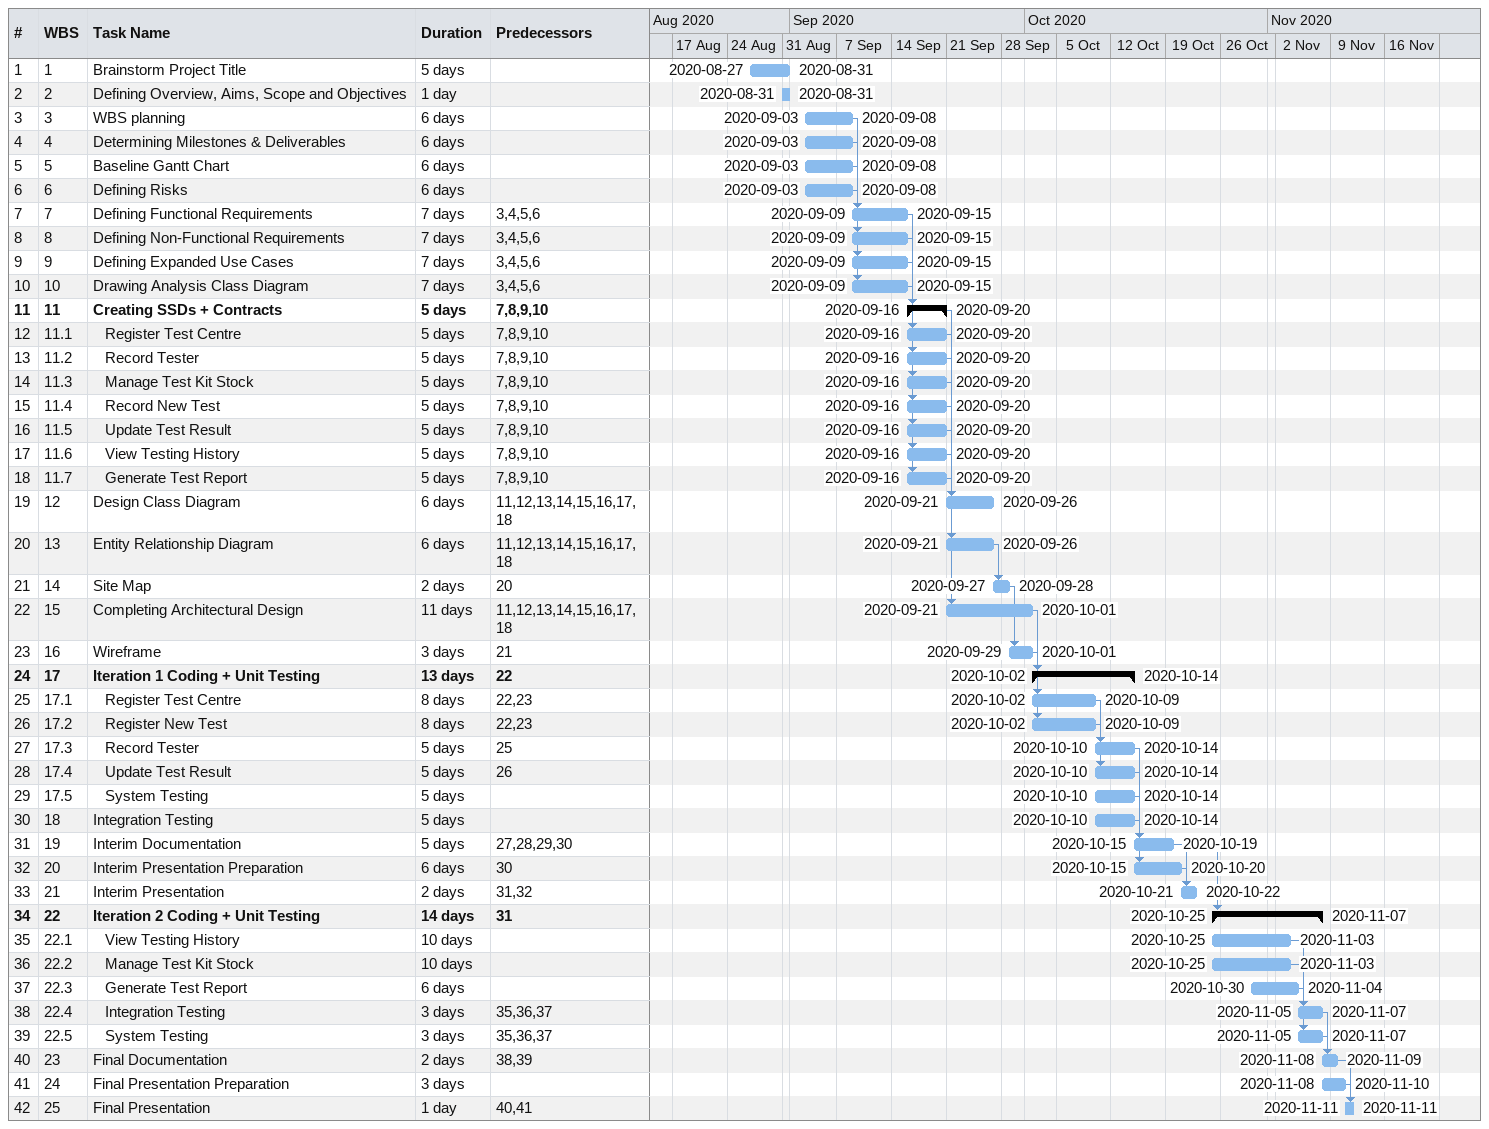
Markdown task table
| ID | WBS | Task | Duration | Start | Finish | Predecessors |
|---|---|---|---|---|---|---|
| 1 | 1 | Brainstorm Project Title | 5d | 2020-08-27 | 2020-08-31 |  |
| 2 | 2 | Defining Overview, Aims, Scope and Objectives | 1d | 2020-08-31 | 2020-08-31 |  |
| 3 | 3 | WBS planning | 6d | 2020-09-03 | 2020-09-08 |  |
| 4 | 4 | Determining Milestones & Deliverables | 6d | 2020-09-03 | 2020-09-08 |  |
| 5 | 5 | Baseline Gantt Chart | 6d | 2020-09-03 | 2020-09-08 |  |
| 6 | 6 | Defining Risks | 6d | 2020-09-03 | 2020-09-08 |  |
| 7 | 7 | Defining Functional Requirements | 7d | 2020-09-09 | 2020-09-15 | 3, 4, 5, 6 |
| 8 | 8 | Defining Non-Functional Requirements | 7d | 2020-09-09 | 2020-09-15 | 3, 4, 5, 6 |
| 9 | 9 | Defining Expanded Use Cases | 7d | 2020-09-09 | 2020-09-15 | 3, 4, 5, 6 |
| 10 | 10 | Drawing Analysis Class Diagram | 7d | 2020-09-09 | 2020-09-15 | 3, 4, 5, 6 |
| 11 | 11 | **Creating SSDs + Contracts** | 5d | 2020-09-16 | 2020-09-20 | 7, 8, 9, 10 |
| 12 | 11.1 | Register Test Centre | 5d | 2020-09-16 | 2020-09-20 | 7, 8, 9, 10 |
| 13 | 11.2 | Record Tester | 5d | 2020-09-16 | 2020-09-20 | 7, 8, 9, 10 |
| 14 | 11.3 | Manage Test Kit Stock | 5d | 2020-09-16 | 2020-09-20 | 7, 8, 9, 10 |
| 15 | 11.4 | Record New Test | 5d | 2020-09-16 | 2020-09-20 | 7, 8, 9, 10 |
| 16 | 11.5 | Update Test Result | 5d | 2020-09-16 | 2020-09-20 | 7, 8, 9, 10 |
| 17 | 11.6 | View Testing History | 5d | 2020-09-16 | 2020-09-20 | 7, 8, 9, 10 |
| 18 | 11.7 | Generate Test Report | 5d | 2020-09-16 | 2020-09-20 | 7, 8, 9, 10 |
| 19 | 12 | Design Class Diagram | 6d | 2020-09-21 | 2020-09-26 | 11, 12, 13, 14, 15, 16, 17, 18 |
| 20 | 13 | Entity Relationship Diagram | 6d | 2020-09-21 | 2020-09-26 | 11, 12, 13, 14, 15, 16, 17, 18 |
| 21 | 14 | Site Map | 2d | 2020-09-27 | 2020-09-28 | 20 |
| 22 | 15 | Completing Architectural Design | 11d | 2020-09-21 | 2020-10-01 | 11, 12, 13, 14, 15, 16, 17, 18 |
| 23 | 16 | Wireframe | 3d | 2020-09-29 | 2020-10-01 | 21 |
| 24 | 17 | **Iteration 1 Coding + Unit Testing** | 13d | 2020-10-02 | 2020-10-14 | 22 |
| 25 | 17.1 | Register Test Centre | 8d | 2020-10-02 | 2020-10-09 | 22, 23 |
| 26 | 17.2 | Register New Test | 8d | 2020-10-02 | 2020-10-09 | 22, 23 |
| 27 | 17.3 | Record Tester | 5d | 2020-10-10 | 2020-10-14 | 25 |
| 28 | 17.4 | Update Test Result | 5d | 2020-10-10 | 2020-10-14 | 26 |
| 29 | 17.5 | System Testing | 5d | 2020-10-10 | 2020-10-14 |  |
| 30 | 18 | Integration Testing | 5d | 2020-10-10 | 2020-10-14 |  |
| 31 | 19 | Interim Documentation | 5d | 2020-10-15 | 2020-10-19 | 27, 28, 29, 30 |
| 32 | 20 | Interim Presentation Preparation | 6d | 2020-10-15 | 2020-10-20 | 30 |
| 33 | 21 | Interim Presentation | 2d | 2020-10-21 | 2020-10-22 | 31, 32 |
| 34 | 22 | **Iteration 2 Coding + Unit Testing** | 14d | 2020-10-25 | 2020-11-07 | 31 |
| 35 | 22.1 | View Testing History | 10d | 2020-10-25 | 2020-11-03 |  |
| 36 | 22.2 | Manage Test Kit Stock | 10d | 2020-10-25 | 2020-11-03 |  |
| 37 | 22.3 | Generate Test Report | 6d | 2020-10-30 | 2020-11-04 |  |
| 38 | 22.4 | Integration Testing | 3d | 2020-11-05 | 2020-11-07 | 35, 36, 37 |
| 39 | 22.5 | System Testing | 3d | 2020-11-05 | 2020-11-07 | 35, 36, 37 |
| 40 | 23 | Final Documentation | 2d | 2020-11-08 | 2020-11-09 | 38, 39 |
| 41 | 24 | Final Presentation Preparation | 3d | 2020-11-08 | 2020-11-10 |  |
| 42 | 25 | Final Presentation | 1d | 2020-11-11 | 2020-11-11 | 40, 41 |
